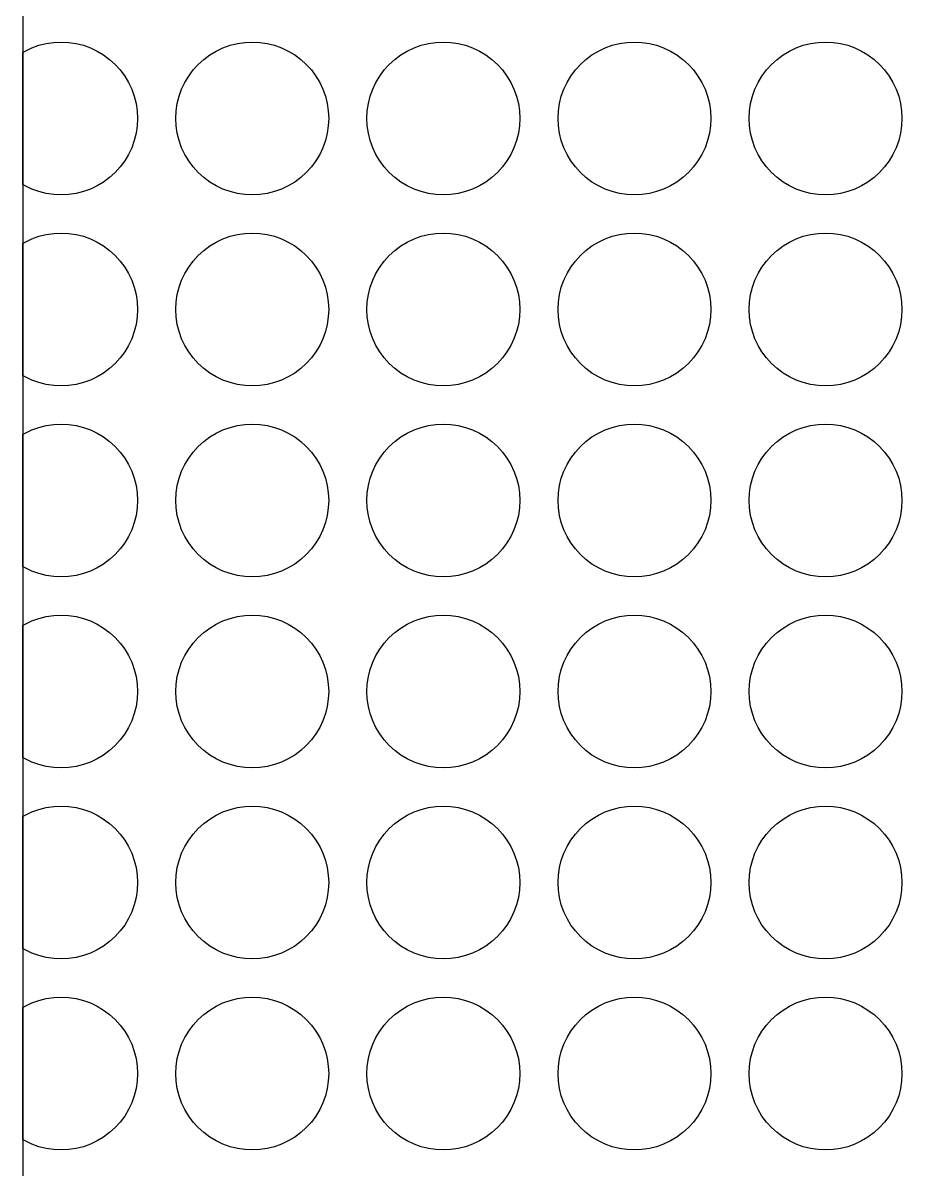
# Model space of a CAD drawing. Header units: millimetres. Extents: x 417.4 to 443.4, y -327.3 to -272.3.
# Drawn here: x 417.39 to 429.14, y -300.58 to -285.58 of the extents above; entities that cross this region are included whole.
import ezdxf

# ---------------------------------------------------------------- set-up
doc = ezdxf.new("R2010")
doc.units = ezdxf.units.MM
doc.layers.add('background', color=7, linetype='Continuous')
doc.layers.add('outline', color=3, linetype='Continuous')

msp = doc.modelspace()

# ---------------------------------------------------------------- linework, layer by layer
at = {"layer": 'background'}
for points in [[(417.387, -285.965), (417.415, -285.948), (417.504, -285.906), (417.596, -285.873), (417.692, -285.849), (417.789, -285.835), (417.887, -285.83), (417.985, -285.835), (418.082, -285.849), (418.177, -285.873), (418.269, -285.906), (418.358, -285.948), (418.442, -285.999), (418.521, -286.057), (418.594, -286.123), (418.66, -286.196), (418.718, -286.275), (418.769, -286.359), (418.811, -286.447), (418.844, -286.54), (418.868, -286.635), (418.882, -286.732), (418.887, -286.83), (418.882, -286.928), (418.868, -287.025), (418.844, -287.12), (418.811, -287.213), (418.769, -287.301), (418.718, -287.386), (418.66, -287.464), (418.594, -287.537), (418.521, -287.603), (418.442, -287.662), (418.358, -287.712), (418.269, -287.754), (418.177, -287.787), (418.082, -287.811), (417.985, -287.825), (417.887, -287.83), (417.789, -287.825), (417.692, -287.811), (417.596, -287.787), (417.504, -287.754), (417.415, -287.712), (417.387, -287.695)], [(421.387, -286.83), (421.382, -286.928), (421.368, -287.025), (421.344, -287.12), (421.311, -287.213), (421.269, -287.301), (421.218, -287.386), (421.16, -287.464), (421.094, -287.537), (421.021, -287.603), (420.942, -287.662), (420.858, -287.712), (420.769, -287.754), (420.677, -287.787), (420.582, -287.811), (420.485, -287.825), (420.387, -287.83), (420.289, -287.825), (420.192, -287.811), (420.096, -287.787), (420.004, -287.754), (419.915, -287.712), (419.831, -287.662), (419.752, -287.603), (419.68, -287.537), (419.614, -287.464), (419.555, -287.386), (419.505, -287.301), (419.463, -287.213), (419.43, -287.12), (419.406, -287.025), (419.392, -286.928), (419.387, -286.83), (419.392, -286.732), (419.406, -286.635), (419.43, -286.54), (419.463, -286.447), (419.505, -286.359), (419.555, -286.275), (419.614, -286.196), (419.68, -286.123), (419.752, -286.057), (419.831, -285.999), (419.915, -285.948), (420.004, -285.906), (420.096, -285.873), (420.192, -285.849), (420.289, -285.835), (420.387, -285.83), (420.485, -285.835), (420.582, -285.849), (420.677, -285.873), (420.769, -285.906), (420.858, -285.948), (420.942, -285.999), (421.021, -286.057), (421.094, -286.123), (421.16, -286.196), (421.218, -286.275), (421.269, -286.359), (421.311, -286.447), (421.344, -286.54), (421.368, -286.635), (421.382, -286.732)], [(423.887, -286.83), (423.882, -286.928), (423.868, -287.025), (423.844, -287.12), (423.811, -287.213), (423.769, -287.301), (423.718, -287.386), (423.66, -287.464), (423.594, -287.537), (423.521, -287.603), (423.442, -287.662), (423.358, -287.712), (423.269, -287.754), (423.177, -287.787), (423.082, -287.811), (422.985, -287.825), (422.887, -287.83), (422.789, -287.825), (422.692, -287.811), (422.596, -287.787), (422.504, -287.754), (422.415, -287.712), (422.331, -287.662), (422.252, -287.603), (422.18, -287.537), (422.114, -287.464), (422.055, -287.386), (422.005, -287.301), (421.963, -287.213), (421.93, -287.12), (421.906, -287.025), (421.892, -286.928), (421.887, -286.83), (421.892, -286.732), (421.906, -286.635), (421.93, -286.54), (421.963, -286.447), (422.005, -286.359), (422.055, -286.275), (422.114, -286.196), (422.18, -286.123), (422.252, -286.057), (422.331, -285.999), (422.415, -285.948), (422.504, -285.906), (422.596, -285.873), (422.692, -285.849), (422.789, -285.835), (422.887, -285.83), (422.985, -285.835), (423.082, -285.849), (423.177, -285.873), (423.269, -285.906), (423.358, -285.948), (423.442, -285.999), (423.521, -286.057), (423.594, -286.123), (423.66, -286.196), (423.718, -286.275), (423.769, -286.359), (423.811, -286.447), (423.844, -286.54), (423.868, -286.635), (423.882, -286.732)], [(426.387, -286.83), (426.382, -286.928), (426.368, -287.025), (426.344, -287.12), (426.311, -287.213), (426.269, -287.301), (426.218, -287.386), (426.16, -287.464), (426.094, -287.537), (426.021, -287.603), (425.942, -287.662), (425.858, -287.712), (425.769, -287.754), (425.677, -287.787), (425.582, -287.811), (425.485, -287.825), (425.387, -287.83), (425.289, -287.825), (425.192, -287.811), (425.096, -287.787), (425.004, -287.754), (424.915, -287.712), (424.831, -287.662), (424.752, -287.603), (424.68, -287.537), (424.614, -287.464), (424.555, -287.386), (424.505, -287.301), (424.463, -287.213), (424.43, -287.12), (424.406, -287.025), (424.392, -286.928), (424.387, -286.83), (424.392, -286.732), (424.406, -286.635), (424.43, -286.54), (424.463, -286.447), (424.505, -286.359), (424.555, -286.275), (424.614, -286.196), (424.68, -286.123), (424.752, -286.057), (424.831, -285.999), (424.915, -285.948), (425.004, -285.906), (425.096, -285.873), (425.192, -285.849), (425.289, -285.835), (425.387, -285.83), (425.485, -285.835), (425.582, -285.849), (425.677, -285.873), (425.769, -285.906), (425.858, -285.948), (425.942, -285.999), (426.021, -286.057), (426.094, -286.123), (426.16, -286.196), (426.218, -286.275), (426.269, -286.359), (426.311, -286.447), (426.344, -286.54), (426.368, -286.635), (426.382, -286.732)], [(428.887, -286.83), (428.882, -286.928), (428.868, -287.025), (428.844, -287.12), (428.811, -287.213), (428.769, -287.301), (428.718, -287.386), (428.66, -287.464), (428.594, -287.537), (428.521, -287.603), (428.442, -287.662), (428.358, -287.712), (428.269, -287.754), (428.177, -287.787), (428.082, -287.811), (427.985, -287.825), (427.887, -287.83), (427.789, -287.825), (427.692, -287.811), (427.596, -287.787), (427.504, -287.754), (427.415, -287.712), (427.331, -287.662), (427.252, -287.603), (427.18, -287.537), (427.114, -287.464), (427.055, -287.386), (427.005, -287.301), (426.963, -287.213), (426.93, -287.12), (426.906, -287.025), (426.892, -286.928), (426.887, -286.83), (426.892, -286.732), (426.906, -286.635), (426.93, -286.54), (426.963, -286.447), (427.005, -286.359), (427.055, -286.275), (427.114, -286.196), (427.18, -286.123), (427.252, -286.057), (427.331, -285.999), (427.415, -285.948), (427.504, -285.906), (427.596, -285.873), (427.692, -285.849), (427.789, -285.835), (427.887, -285.83), (427.985, -285.835), (428.082, -285.849), (428.177, -285.873), (428.269, -285.906), (428.358, -285.948), (428.442, -285.999), (428.521, -286.057), (428.594, -286.123), (428.66, -286.196), (428.718, -286.275), (428.769, -286.359), (428.811, -286.447), (428.844, -286.54), (428.868, -286.635), (428.882, -286.732)], [(417.387, -288.465), (417.415, -288.448), (417.504, -288.406), (417.596, -288.373), (417.692, -288.349), (417.789, -288.335), (417.887, -288.33), (417.985, -288.335), (418.082, -288.349), (418.177, -288.373), (418.269, -288.406), (418.358, -288.448), (418.442, -288.499), (418.521, -288.557), (418.594, -288.623), (418.66, -288.696), (418.718, -288.775), (418.769, -288.859), (418.811, -288.947), (418.844, -289.04), (418.868, -289.135), (418.882, -289.232), (418.887, -289.33), (418.882, -289.428), (418.868, -289.525), (418.844, -289.62), (418.811, -289.713), (418.769, -289.801), (418.718, -289.886), (418.66, -289.964), (418.594, -290.037), (418.521, -290.103), (418.442, -290.162), (418.358, -290.212), (418.269, -290.254), (418.177, -290.287), (418.082, -290.311), (417.985, -290.325), (417.887, -290.33), (417.789, -290.325), (417.692, -290.311), (417.596, -290.287), (417.504, -290.254), (417.415, -290.212), (417.387, -290.195)], [(421.387, -289.33), (421.382, -289.428), (421.368, -289.525), (421.344, -289.62), (421.311, -289.713), (421.269, -289.801), (421.218, -289.886), (421.16, -289.964), (421.094, -290.037), (421.021, -290.103), (420.942, -290.162), (420.858, -290.212), (420.769, -290.254), (420.677, -290.287), (420.582, -290.311), (420.485, -290.325), (420.387, -290.33), (420.289, -290.325), (420.192, -290.311), (420.096, -290.287), (420.004, -290.254), (419.915, -290.212), (419.831, -290.162), (419.752, -290.103), (419.68, -290.037), (419.614, -289.964), (419.555, -289.886), (419.505, -289.801), (419.463, -289.713), (419.43, -289.62), (419.406, -289.525), (419.392, -289.428), (419.387, -289.33), (419.392, -289.232), (419.406, -289.135), (419.43, -289.04), (419.463, -288.947), (419.505, -288.859), (419.555, -288.775), (419.614, -288.696), (419.68, -288.623), (419.752, -288.557), (419.831, -288.499), (419.915, -288.448), (420.004, -288.406), (420.096, -288.373), (420.192, -288.349), (420.289, -288.335), (420.387, -288.33), (420.485, -288.335), (420.582, -288.349), (420.677, -288.373), (420.769, -288.406), (420.858, -288.448), (420.942, -288.499), (421.021, -288.557), (421.094, -288.623), (421.16, -288.696), (421.218, -288.775), (421.269, -288.859), (421.311, -288.947), (421.344, -289.04), (421.368, -289.135), (421.382, -289.232)], [(423.887, -289.33), (423.882, -289.428), (423.868, -289.525), (423.844, -289.62), (423.811, -289.713), (423.769, -289.801), (423.718, -289.886), (423.66, -289.964), (423.594, -290.037), (423.521, -290.103), (423.442, -290.162), (423.358, -290.212), (423.269, -290.254), (423.177, -290.287), (423.082, -290.311), (422.985, -290.325), (422.887, -290.33), (422.789, -290.325), (422.692, -290.311), (422.596, -290.287), (422.504, -290.254), (422.415, -290.212), (422.331, -290.162), (422.252, -290.103), (422.18, -290.037), (422.114, -289.964), (422.055, -289.886), (422.005, -289.801), (421.963, -289.713), (421.93, -289.62), (421.906, -289.525), (421.892, -289.428), (421.887, -289.33), (421.892, -289.232), (421.906, -289.135), (421.93, -289.04), (421.963, -288.947), (422.005, -288.859), (422.055, -288.775), (422.114, -288.696), (422.18, -288.623), (422.252, -288.557), (422.331, -288.499), (422.415, -288.448), (422.504, -288.406), (422.596, -288.373), (422.692, -288.349), (422.789, -288.335), (422.887, -288.33), (422.985, -288.335), (423.082, -288.349), (423.177, -288.373), (423.269, -288.406), (423.358, -288.448), (423.442, -288.499), (423.521, -288.557), (423.594, -288.623), (423.66, -288.696), (423.718, -288.775), (423.769, -288.859), (423.811, -288.947), (423.844, -289.04), (423.868, -289.135), (423.882, -289.232)], [(426.387, -289.33), (426.382, -289.428), (426.368, -289.525), (426.344, -289.62), (426.311, -289.713), (426.269, -289.801), (426.218, -289.886), (426.16, -289.964), (426.094, -290.037), (426.021, -290.103), (425.942, -290.162), (425.858, -290.212), (425.769, -290.254), (425.677, -290.287), (425.582, -290.311), (425.485, -290.325), (425.387, -290.33), (425.289, -290.325), (425.192, -290.311), (425.096, -290.287), (425.004, -290.254), (424.915, -290.212), (424.831, -290.162), (424.752, -290.103), (424.68, -290.037), (424.614, -289.964), (424.555, -289.886), (424.505, -289.801), (424.463, -289.713), (424.43, -289.62), (424.406, -289.525), (424.392, -289.428), (424.387, -289.33), (424.392, -289.232), (424.406, -289.135), (424.43, -289.04), (424.463, -288.947), (424.505, -288.859), (424.555, -288.775), (424.614, -288.696), (424.68, -288.623), (424.752, -288.557), (424.831, -288.499), (424.915, -288.448), (425.004, -288.406), (425.096, -288.373), (425.192, -288.349), (425.289, -288.335), (425.387, -288.33), (425.485, -288.335), (425.582, -288.349), (425.677, -288.373), (425.769, -288.406), (425.858, -288.448), (425.942, -288.499), (426.021, -288.557), (426.094, -288.623), (426.16, -288.696), (426.218, -288.775), (426.269, -288.859), (426.311, -288.947), (426.344, -289.04), (426.368, -289.135), (426.382, -289.232)], [(428.887, -289.33), (428.882, -289.428), (428.868, -289.525), (428.844, -289.62), (428.811, -289.713), (428.769, -289.801), (428.718, -289.886), (428.66, -289.964), (428.594, -290.037), (428.521, -290.103), (428.442, -290.162), (428.358, -290.212), (428.269, -290.254), (428.177, -290.287), (428.082, -290.311), (427.985, -290.325), (427.887, -290.33), (427.789, -290.325), (427.692, -290.311), (427.596, -290.287), (427.504, -290.254), (427.415, -290.212), (427.331, -290.162), (427.252, -290.103), (427.18, -290.037), (427.114, -289.964), (427.055, -289.886), (427.005, -289.801), (426.963, -289.713), (426.93, -289.62), (426.906, -289.525), (426.892, -289.428), (426.887, -289.33), (426.892, -289.232), (426.906, -289.135), (426.93, -289.04), (426.963, -288.947), (427.005, -288.859), (427.055, -288.775), (427.114, -288.696), (427.18, -288.623), (427.252, -288.557), (427.331, -288.499), (427.415, -288.448), (427.504, -288.406), (427.596, -288.373), (427.692, -288.349), (427.789, -288.335), (427.887, -288.33), (427.985, -288.335), (428.082, -288.349), (428.177, -288.373), (428.269, -288.406), (428.358, -288.448), (428.442, -288.499), (428.521, -288.557), (428.594, -288.623), (428.66, -288.696), (428.718, -288.775), (428.769, -288.859), (428.811, -288.947), (428.844, -289.04), (428.868, -289.135), (428.882, -289.232)], [(417.387, -290.965), (417.415, -290.948), (417.504, -290.906), (417.596, -290.873), (417.692, -290.849), (417.789, -290.835), (417.887, -290.83), (417.985, -290.835), (418.082, -290.849), (418.177, -290.873), (418.269, -290.906), (418.358, -290.948), (418.442, -290.999), (418.521, -291.057), (418.594, -291.123), (418.66, -291.196), (418.718, -291.275), (418.769, -291.359), (418.811, -291.447), (418.844, -291.54), (418.868, -291.635), (418.882, -291.732), (418.887, -291.83), (418.882, -291.928), (418.868, -292.025), (418.844, -292.12), (418.811, -292.213), (418.769, -292.301), (418.718, -292.386), (418.66, -292.464), (418.594, -292.537), (418.521, -292.603), (418.442, -292.662), (418.358, -292.712), (418.269, -292.754), (418.177, -292.787), (418.082, -292.811), (417.985, -292.825), (417.887, -292.83), (417.789, -292.825), (417.692, -292.811), (417.596, -292.787), (417.504, -292.754), (417.415, -292.712), (417.387, -292.695)], [(421.387, -291.83), (421.382, -291.928), (421.368, -292.025), (421.344, -292.12), (421.311, -292.213), (421.269, -292.301), (421.218, -292.386), (421.16, -292.464), (421.094, -292.537), (421.021, -292.603), (420.942, -292.662), (420.858, -292.712), (420.769, -292.754), (420.677, -292.787), (420.582, -292.811), (420.485, -292.825), (420.387, -292.83), (420.289, -292.825), (420.192, -292.811), (420.096, -292.787), (420.004, -292.754), (419.915, -292.712), (419.831, -292.662), (419.752, -292.603), (419.68, -292.537), (419.614, -292.464), (419.555, -292.386), (419.505, -292.301), (419.463, -292.213), (419.43, -292.12), (419.406, -292.025), (419.392, -291.928), (419.387, -291.83), (419.392, -291.732), (419.406, -291.635), (419.43, -291.54), (419.463, -291.447), (419.505, -291.359), (419.555, -291.275), (419.614, -291.196), (419.68, -291.123), (419.752, -291.057), (419.831, -290.999), (419.915, -290.948), (420.004, -290.906), (420.096, -290.873), (420.192, -290.849), (420.289, -290.835), (420.387, -290.83), (420.485, -290.835), (420.582, -290.849), (420.677, -290.873), (420.769, -290.906), (420.858, -290.948), (420.942, -290.999), (421.021, -291.057), (421.094, -291.123), (421.16, -291.196), (421.218, -291.275), (421.269, -291.359), (421.311, -291.447), (421.344, -291.54), (421.368, -291.635), (421.382, -291.732)], [(423.887, -291.83), (423.882, -291.928), (423.868, -292.025), (423.844, -292.12), (423.811, -292.213), (423.769, -292.301), (423.718, -292.386), (423.66, -292.464), (423.594, -292.537), (423.521, -292.603), (423.442, -292.662), (423.358, -292.712), (423.269, -292.754), (423.177, -292.787), (423.082, -292.811), (422.985, -292.825), (422.887, -292.83), (422.789, -292.825), (422.692, -292.811), (422.596, -292.787), (422.504, -292.754), (422.415, -292.712), (422.331, -292.662), (422.252, -292.603), (422.18, -292.537), (422.114, -292.464), (422.055, -292.386), (422.005, -292.301), (421.963, -292.213), (421.93, -292.12), (421.906, -292.025), (421.892, -291.928), (421.887, -291.83), (421.892, -291.732), (421.906, -291.635), (421.93, -291.54), (421.963, -291.447), (422.005, -291.359), (422.055, -291.275), (422.114, -291.196), (422.18, -291.123), (422.252, -291.057), (422.331, -290.999), (422.415, -290.948), (422.504, -290.906), (422.596, -290.873), (422.692, -290.849), (422.789, -290.835), (422.887, -290.83), (422.985, -290.835), (423.082, -290.849), (423.177, -290.873), (423.269, -290.906), (423.358, -290.948), (423.442, -290.999), (423.521, -291.057), (423.594, -291.123), (423.66, -291.196), (423.718, -291.275), (423.769, -291.359), (423.811, -291.447), (423.844, -291.54), (423.868, -291.635), (423.882, -291.732)], [(426.387, -291.83), (426.382, -291.928), (426.368, -292.025), (426.344, -292.12), (426.311, -292.213), (426.269, -292.301), (426.218, -292.386), (426.16, -292.464), (426.094, -292.537), (426.021, -292.603), (425.942, -292.662), (425.858, -292.712), (425.769, -292.754), (425.677, -292.787), (425.582, -292.811), (425.485, -292.825), (425.387, -292.83), (425.289, -292.825), (425.192, -292.811), (425.096, -292.787), (425.004, -292.754), (424.915, -292.712), (424.831, -292.662), (424.752, -292.603), (424.68, -292.537), (424.614, -292.464), (424.555, -292.386), (424.505, -292.301), (424.463, -292.213), (424.43, -292.12), (424.406, -292.025), (424.392, -291.928), (424.387, -291.83), (424.392, -291.732), (424.406, -291.635), (424.43, -291.54), (424.463, -291.447), (424.505, -291.359), (424.555, -291.275), (424.614, -291.196), (424.68, -291.123), (424.752, -291.057), (424.831, -290.999), (424.915, -290.948), (425.004, -290.906), (425.096, -290.873), (425.192, -290.849), (425.289, -290.835), (425.387, -290.83), (425.485, -290.835), (425.582, -290.849), (425.677, -290.873), (425.769, -290.906), (425.858, -290.948), (425.942, -290.999), (426.021, -291.057), (426.094, -291.123), (426.16, -291.196), (426.218, -291.275), (426.269, -291.359), (426.311, -291.447), (426.344, -291.54), (426.368, -291.635), (426.382, -291.732)], [(428.887, -291.83), (428.882, -291.928), (428.868, -292.025), (428.844, -292.12), (428.811, -292.213), (428.769, -292.301), (428.718, -292.386), (428.66, -292.464), (428.594, -292.537), (428.521, -292.603), (428.442, -292.662), (428.358, -292.712), (428.269, -292.754), (428.177, -292.787), (428.082, -292.811), (427.985, -292.825), (427.887, -292.83), (427.789, -292.825), (427.692, -292.811), (427.596, -292.787), (427.504, -292.754), (427.415, -292.712), (427.331, -292.662), (427.252, -292.603), (427.18, -292.537), (427.114, -292.464), (427.055, -292.386), (427.005, -292.301), (426.963, -292.213), (426.93, -292.12), (426.906, -292.025), (426.892, -291.928), (426.887, -291.83), (426.892, -291.732), (426.906, -291.635), (426.93, -291.54), (426.963, -291.447), (427.005, -291.359), (427.055, -291.275), (427.114, -291.196), (427.18, -291.123), (427.252, -291.057), (427.331, -290.999), (427.415, -290.948), (427.504, -290.906), (427.596, -290.873), (427.692, -290.849), (427.789, -290.835), (427.887, -290.83), (427.985, -290.835), (428.082, -290.849), (428.177, -290.873), (428.269, -290.906), (428.358, -290.948), (428.442, -290.999), (428.521, -291.057), (428.594, -291.123), (428.66, -291.196), (428.718, -291.275), (428.769, -291.359), (428.811, -291.447), (428.844, -291.54), (428.868, -291.635), (428.882, -291.732)], [(417.387, -293.465), (417.415, -293.448), (417.504, -293.406), (417.596, -293.373), (417.692, -293.349), (417.789, -293.335), (417.887, -293.33), (417.985, -293.335), (418.082, -293.349), (418.177, -293.373), (418.269, -293.406), (418.358, -293.448), (418.442, -293.499), (418.521, -293.557), (418.594, -293.623), (418.66, -293.696), (418.718, -293.775), (418.769, -293.859), (418.811, -293.947), (418.844, -294.04), (418.868, -294.135), (418.882, -294.232), (418.887, -294.33), (418.882, -294.428), (418.868, -294.525), (418.844, -294.62), (418.811, -294.713), (418.769, -294.801), (418.718, -294.886), (418.66, -294.964), (418.594, -295.037), (418.521, -295.103), (418.442, -295.162), (418.358, -295.212), (418.269, -295.254), (418.177, -295.287), (418.082, -295.311), (417.985, -295.325), (417.887, -295.33), (417.789, -295.325), (417.692, -295.311), (417.596, -295.287), (417.504, -295.254), (417.415, -295.212), (417.387, -295.195)], [(421.387, -294.33), (421.382, -294.428), (421.368, -294.525), (421.344, -294.62), (421.311, -294.713), (421.269, -294.801), (421.218, -294.886), (421.16, -294.964), (421.094, -295.037), (421.021, -295.103), (420.942, -295.162), (420.858, -295.212), (420.769, -295.254), (420.677, -295.287), (420.582, -295.311), (420.485, -295.325), (420.387, -295.33), (420.289, -295.325), (420.192, -295.311), (420.096, -295.287), (420.004, -295.254), (419.915, -295.212), (419.831, -295.162), (419.752, -295.103), (419.68, -295.037), (419.614, -294.964), (419.555, -294.886), (419.505, -294.801), (419.463, -294.713), (419.43, -294.62), (419.406, -294.525), (419.392, -294.428), (419.387, -294.33), (419.392, -294.232), (419.406, -294.135), (419.43, -294.04), (419.463, -293.947), (419.505, -293.859), (419.555, -293.775), (419.614, -293.696), (419.68, -293.623), (419.752, -293.557), (419.831, -293.499), (419.915, -293.448), (420.004, -293.406), (420.096, -293.373), (420.192, -293.349), (420.289, -293.335), (420.387, -293.33), (420.485, -293.335), (420.582, -293.349), (420.677, -293.373), (420.769, -293.406), (420.858, -293.448), (420.942, -293.499), (421.021, -293.557), (421.094, -293.623), (421.16, -293.696), (421.218, -293.775), (421.269, -293.859), (421.311, -293.947), (421.344, -294.04), (421.368, -294.135), (421.382, -294.232)], [(423.887, -294.33), (423.882, -294.428), (423.868, -294.525), (423.844, -294.62), (423.811, -294.713), (423.769, -294.801), (423.718, -294.886), (423.66, -294.964), (423.594, -295.037), (423.521, -295.103), (423.442, -295.162), (423.358, -295.212), (423.269, -295.254), (423.177, -295.287), (423.082, -295.311), (422.985, -295.325), (422.887, -295.33), (422.789, -295.325), (422.692, -295.311), (422.596, -295.287), (422.504, -295.254), (422.415, -295.212), (422.331, -295.162), (422.252, -295.103), (422.18, -295.037), (422.114, -294.964), (422.055, -294.886), (422.005, -294.801), (421.963, -294.713), (421.93, -294.62), (421.906, -294.525), (421.892, -294.428), (421.887, -294.33), (421.892, -294.232), (421.906, -294.135), (421.93, -294.04), (421.963, -293.947), (422.005, -293.859), (422.055, -293.775), (422.114, -293.696), (422.18, -293.623), (422.252, -293.557), (422.331, -293.499), (422.415, -293.448), (422.504, -293.406), (422.596, -293.373), (422.692, -293.349), (422.789, -293.335), (422.887, -293.33), (422.985, -293.335), (423.082, -293.349), (423.177, -293.373), (423.269, -293.406), (423.358, -293.448), (423.442, -293.499), (423.521, -293.557), (423.594, -293.623), (423.66, -293.696), (423.718, -293.775), (423.769, -293.859), (423.811, -293.947), (423.844, -294.04), (423.868, -294.135), (423.882, -294.232)], [(426.387, -294.33), (426.382, -294.428), (426.368, -294.525), (426.344, -294.62), (426.311, -294.713), (426.269, -294.801), (426.218, -294.886), (426.16, -294.964), (426.094, -295.037), (426.021, -295.103), (425.942, -295.162), (425.858, -295.212), (425.769, -295.254), (425.677, -295.287), (425.582, -295.311), (425.485, -295.325), (425.387, -295.33), (425.289, -295.325), (425.192, -295.311), (425.096, -295.287), (425.004, -295.254), (424.915, -295.212), (424.831, -295.162), (424.752, -295.103), (424.68, -295.037), (424.614, -294.964), (424.555, -294.886), (424.505, -294.801), (424.463, -294.713), (424.43, -294.62), (424.406, -294.525), (424.392, -294.428), (424.387, -294.33), (424.392, -294.232), (424.406, -294.135), (424.43, -294.04), (424.463, -293.947), (424.505, -293.859), (424.555, -293.775), (424.614, -293.696), (424.68, -293.623), (424.752, -293.557), (424.831, -293.499), (424.915, -293.448), (425.004, -293.406), (425.096, -293.373), (425.192, -293.349), (425.289, -293.335), (425.387, -293.33), (425.485, -293.335), (425.582, -293.349), (425.677, -293.373), (425.769, -293.406), (425.858, -293.448), (425.942, -293.499), (426.021, -293.557), (426.094, -293.623), (426.16, -293.696), (426.218, -293.775), (426.269, -293.859), (426.311, -293.947), (426.344, -294.04), (426.368, -294.135), (426.382, -294.232)], [(428.887, -294.33), (428.882, -294.428), (428.868, -294.525), (428.844, -294.62), (428.811, -294.713), (428.769, -294.801), (428.718, -294.886), (428.66, -294.964), (428.594, -295.037), (428.521, -295.103), (428.442, -295.162), (428.358, -295.212), (428.269, -295.254), (428.177, -295.287), (428.082, -295.311), (427.985, -295.325), (427.887, -295.33), (427.789, -295.325), (427.692, -295.311), (427.596, -295.287), (427.504, -295.254), (427.415, -295.212), (427.331, -295.162), (427.252, -295.103), (427.18, -295.037), (427.114, -294.964), (427.055, -294.886), (427.005, -294.801), (426.963, -294.713), (426.93, -294.62), (426.906, -294.525), (426.892, -294.428), (426.887, -294.33), (426.892, -294.232), (426.906, -294.135), (426.93, -294.04), (426.963, -293.947), (427.005, -293.859), (427.055, -293.775), (427.114, -293.696), (427.18, -293.623), (427.252, -293.557), (427.331, -293.499), (427.415, -293.448), (427.504, -293.406), (427.596, -293.373), (427.692, -293.349), (427.789, -293.335), (427.887, -293.33), (427.985, -293.335), (428.082, -293.349), (428.177, -293.373), (428.269, -293.406), (428.358, -293.448), (428.442, -293.499), (428.521, -293.557), (428.594, -293.623), (428.66, -293.696), (428.718, -293.775), (428.769, -293.859), (428.811, -293.947), (428.844, -294.04), (428.868, -294.135), (428.882, -294.232)], [(417.387, -295.965), (417.415, -295.948), (417.504, -295.906), (417.596, -295.873), (417.692, -295.849), (417.789, -295.835), (417.887, -295.83), (417.985, -295.835), (418.082, -295.849), (418.177, -295.873), (418.269, -295.906), (418.358, -295.948), (418.442, -295.999), (418.521, -296.057), (418.594, -296.123), (418.66, -296.196), (418.718, -296.275), (418.769, -296.359), (418.811, -296.447), (418.844, -296.54), (418.868, -296.635), (418.882, -296.732), (418.887, -296.83), (418.882, -296.928), (418.868, -297.025), (418.844, -297.12), (418.811, -297.213), (418.769, -297.301), (418.718, -297.386), (418.66, -297.464), (418.594, -297.537), (418.521, -297.603), (418.442, -297.662), (418.358, -297.712), (418.269, -297.754), (418.177, -297.787), (418.082, -297.811), (417.985, -297.825), (417.887, -297.83), (417.789, -297.825), (417.692, -297.811), (417.596, -297.787), (417.504, -297.754), (417.415, -297.712), (417.387, -297.695)], [(421.387, -296.83), (421.382, -296.928), (421.368, -297.025), (421.344, -297.12), (421.311, -297.213), (421.269, -297.301), (421.218, -297.386), (421.16, -297.464), (421.094, -297.537), (421.021, -297.603), (420.942, -297.662), (420.858, -297.712), (420.769, -297.754), (420.677, -297.787), (420.582, -297.811), (420.485, -297.825), (420.387, -297.83), (420.289, -297.825), (420.192, -297.811), (420.096, -297.787), (420.004, -297.754), (419.915, -297.712), (419.831, -297.662), (419.752, -297.603), (419.68, -297.537), (419.614, -297.464), (419.555, -297.386), (419.505, -297.301), (419.463, -297.213), (419.43, -297.12), (419.406, -297.025), (419.392, -296.928), (419.387, -296.83), (419.392, -296.732), (419.406, -296.635), (419.43, -296.54), (419.463, -296.447), (419.505, -296.359), (419.555, -296.275), (419.614, -296.196), (419.68, -296.123), (419.752, -296.057), (419.831, -295.999), (419.915, -295.948), (420.004, -295.906), (420.096, -295.873), (420.192, -295.849), (420.289, -295.835), (420.387, -295.83), (420.485, -295.835), (420.582, -295.849), (420.677, -295.873), (420.769, -295.906), (420.858, -295.948), (420.942, -295.999), (421.021, -296.057), (421.094, -296.123), (421.16, -296.196), (421.218, -296.275), (421.269, -296.359), (421.311, -296.447), (421.344, -296.54), (421.368, -296.635), (421.382, -296.732)], [(423.887, -296.83), (423.882, -296.928), (423.868, -297.025), (423.844, -297.12), (423.811, -297.213), (423.769, -297.301), (423.718, -297.386), (423.66, -297.464), (423.594, -297.537), (423.521, -297.603), (423.442, -297.662), (423.358, -297.712), (423.269, -297.754), (423.177, -297.787), (423.082, -297.811), (422.985, -297.825), (422.887, -297.83), (422.789, -297.825), (422.692, -297.811), (422.596, -297.787), (422.504, -297.754), (422.415, -297.712), (422.331, -297.662), (422.252, -297.603), (422.18, -297.537), (422.114, -297.464), (422.055, -297.386), (422.005, -297.301), (421.963, -297.213), (421.93, -297.12), (421.906, -297.025), (421.892, -296.928), (421.887, -296.83), (421.892, -296.732), (421.906, -296.635), (421.93, -296.54), (421.963, -296.447), (422.005, -296.359), (422.055, -296.275), (422.114, -296.196), (422.18, -296.123), (422.252, -296.057), (422.331, -295.999), (422.415, -295.948), (422.504, -295.906), (422.596, -295.873), (422.692, -295.849), (422.789, -295.835), (422.887, -295.83), (422.985, -295.835), (423.082, -295.849), (423.177, -295.873), (423.269, -295.906), (423.358, -295.948), (423.442, -295.999), (423.521, -296.057), (423.594, -296.123), (423.66, -296.196), (423.718, -296.275), (423.769, -296.359), (423.811, -296.447), (423.844, -296.54), (423.868, -296.635), (423.882, -296.732)], [(426.387, -296.83), (426.382, -296.928), (426.368, -297.025), (426.344, -297.12), (426.311, -297.213), (426.269, -297.301), (426.218, -297.386), (426.16, -297.464), (426.094, -297.537), (426.021, -297.603), (425.942, -297.662), (425.858, -297.712), (425.769, -297.754), (425.677, -297.787), (425.582, -297.811), (425.485, -297.825), (425.387, -297.83), (425.289, -297.825), (425.192, -297.811), (425.096, -297.787), (425.004, -297.754), (424.915, -297.712), (424.831, -297.662), (424.752, -297.603), (424.68, -297.537), (424.614, -297.464), (424.555, -297.386), (424.505, -297.301), (424.463, -297.213), (424.43, -297.12), (424.406, -297.025), (424.392, -296.928), (424.387, -296.83), (424.392, -296.732), (424.406, -296.635), (424.43, -296.54), (424.463, -296.447), (424.505, -296.359), (424.555, -296.275), (424.614, -296.196), (424.68, -296.123), (424.752, -296.057), (424.831, -295.999), (424.915, -295.948), (425.004, -295.906), (425.096, -295.873), (425.192, -295.849), (425.289, -295.835), (425.387, -295.83), (425.485, -295.835), (425.582, -295.849), (425.677, -295.873), (425.769, -295.906), (425.858, -295.948), (425.942, -295.999), (426.021, -296.057), (426.094, -296.123), (426.16, -296.196), (426.218, -296.275), (426.269, -296.359), (426.311, -296.447), (426.344, -296.54), (426.368, -296.635), (426.382, -296.732)], [(428.887, -296.83), (428.882, -296.928), (428.868, -297.025), (428.844, -297.12), (428.811, -297.213), (428.769, -297.301), (428.718, -297.386), (428.66, -297.464), (428.594, -297.537), (428.521, -297.603), (428.442, -297.662), (428.358, -297.712), (428.269, -297.754), (428.177, -297.787), (428.082, -297.811), (427.985, -297.825), (427.887, -297.83), (427.789, -297.825), (427.692, -297.811), (427.596, -297.787), (427.504, -297.754), (427.415, -297.712), (427.331, -297.662), (427.252, -297.603), (427.18, -297.537), (427.114, -297.464), (427.055, -297.386), (427.005, -297.301), (426.963, -297.213), (426.93, -297.12), (426.906, -297.025), (426.892, -296.928), (426.887, -296.83), (426.892, -296.732), (426.906, -296.635), (426.93, -296.54), (426.963, -296.447), (427.005, -296.359), (427.055, -296.275), (427.114, -296.196), (427.18, -296.123), (427.252, -296.057), (427.331, -295.999), (427.415, -295.948), (427.504, -295.906), (427.596, -295.873), (427.692, -295.849), (427.789, -295.835), (427.887, -295.83), (427.985, -295.835), (428.082, -295.849), (428.177, -295.873), (428.269, -295.906), (428.358, -295.948), (428.442, -295.999), (428.521, -296.057), (428.594, -296.123), (428.66, -296.196), (428.718, -296.275), (428.769, -296.359), (428.811, -296.447), (428.844, -296.54), (428.868, -296.635), (428.882, -296.732)], [(417.387, -298.465), (417.415, -298.448), (417.504, -298.406), (417.596, -298.373), (417.692, -298.349), (417.789, -298.335), (417.887, -298.33), (417.985, -298.335), (418.082, -298.349), (418.177, -298.373), (418.269, -298.406), (418.358, -298.448), (418.442, -298.499), (418.521, -298.557), (418.594, -298.623), (418.66, -298.696), (418.718, -298.775), (418.769, -298.859), (418.811, -298.947), (418.844, -299.04), (418.868, -299.135), (418.882, -299.232), (418.887, -299.33), (418.882, -299.428), (418.868, -299.525), (418.844, -299.62), (418.811, -299.713), (418.769, -299.801), (418.718, -299.886), (418.66, -299.964), (418.594, -300.037), (418.521, -300.103), (418.442, -300.162), (418.358, -300.212), (418.269, -300.254), (418.177, -300.287), (418.082, -300.311), (417.985, -300.325), (417.887, -300.33), (417.789, -300.325), (417.692, -300.311), (417.596, -300.287), (417.504, -300.254), (417.415, -300.212), (417.387, -300.195)], [(421.387, -299.33), (421.382, -299.428), (421.368, -299.525), (421.344, -299.62), (421.311, -299.713), (421.269, -299.801), (421.218, -299.886), (421.16, -299.964), (421.094, -300.037), (421.021, -300.103), (420.942, -300.162), (420.858, -300.212), (420.769, -300.254), (420.677, -300.287), (420.582, -300.311), (420.485, -300.325), (420.387, -300.33), (420.289, -300.325), (420.192, -300.311), (420.096, -300.287), (420.004, -300.254), (419.915, -300.212), (419.831, -300.162), (419.752, -300.103), (419.68, -300.037), (419.614, -299.964), (419.555, -299.886), (419.505, -299.801), (419.463, -299.713), (419.43, -299.62), (419.406, -299.525), (419.392, -299.428), (419.387, -299.33), (419.392, -299.232), (419.406, -299.135), (419.43, -299.04), (419.463, -298.947), (419.505, -298.859), (419.555, -298.775), (419.614, -298.696), (419.68, -298.623), (419.752, -298.557), (419.831, -298.499), (419.915, -298.448), (420.004, -298.406), (420.096, -298.373), (420.192, -298.349), (420.289, -298.335), (420.387, -298.33), (420.485, -298.335), (420.582, -298.349), (420.677, -298.373), (420.769, -298.406), (420.858, -298.448), (420.942, -298.499), (421.021, -298.557), (421.094, -298.623), (421.16, -298.696), (421.218, -298.775), (421.269, -298.859), (421.311, -298.947), (421.344, -299.04), (421.368, -299.135), (421.382, -299.232)], [(423.887, -299.33), (423.882, -299.428), (423.868, -299.525), (423.844, -299.62), (423.811, -299.713), (423.769, -299.801), (423.718, -299.886), (423.66, -299.964), (423.594, -300.037), (423.521, -300.103), (423.442, -300.162), (423.358, -300.212), (423.269, -300.254), (423.177, -300.287), (423.082, -300.311), (422.985, -300.325), (422.887, -300.33), (422.789, -300.325), (422.692, -300.311), (422.596, -300.287), (422.504, -300.254), (422.415, -300.212), (422.331, -300.162), (422.252, -300.103), (422.18, -300.037), (422.114, -299.964), (422.055, -299.886), (422.005, -299.801), (421.963, -299.713), (421.93, -299.62), (421.906, -299.525), (421.892, -299.428), (421.887, -299.33), (421.892, -299.232), (421.906, -299.135), (421.93, -299.04), (421.963, -298.947), (422.005, -298.859), (422.055, -298.775), (422.114, -298.696), (422.18, -298.623), (422.252, -298.557), (422.331, -298.499), (422.415, -298.448), (422.504, -298.406), (422.596, -298.373), (422.692, -298.349), (422.789, -298.335), (422.887, -298.33), (422.985, -298.335), (423.082, -298.349), (423.177, -298.373), (423.269, -298.406), (423.358, -298.448), (423.442, -298.499), (423.521, -298.557), (423.594, -298.623), (423.66, -298.696), (423.718, -298.775), (423.769, -298.859), (423.811, -298.947), (423.844, -299.04), (423.868, -299.135), (423.882, -299.232)], [(426.387, -299.33), (426.382, -299.428), (426.368, -299.525), (426.344, -299.62), (426.311, -299.713), (426.269, -299.801), (426.218, -299.886), (426.16, -299.964), (426.094, -300.037), (426.021, -300.103), (425.942, -300.162), (425.858, -300.212), (425.769, -300.254), (425.677, -300.287), (425.582, -300.311), (425.485, -300.325), (425.387, -300.33), (425.289, -300.325), (425.192, -300.311), (425.096, -300.287), (425.004, -300.254), (424.915, -300.212), (424.831, -300.162), (424.752, -300.103), (424.68, -300.037), (424.614, -299.964), (424.555, -299.886), (424.505, -299.801), (424.463, -299.713), (424.43, -299.62), (424.406, -299.525), (424.392, -299.428), (424.387, -299.33), (424.392, -299.232), (424.406, -299.135), (424.43, -299.04), (424.463, -298.947), (424.505, -298.859), (424.555, -298.775), (424.614, -298.696), (424.68, -298.623), (424.752, -298.557), (424.831, -298.499), (424.915, -298.448), (425.004, -298.406), (425.096, -298.373), (425.192, -298.349), (425.289, -298.335), (425.387, -298.33), (425.485, -298.335), (425.582, -298.349), (425.677, -298.373), (425.769, -298.406), (425.858, -298.448), (425.942, -298.499), (426.021, -298.557), (426.094, -298.623), (426.16, -298.696), (426.218, -298.775), (426.269, -298.859), (426.311, -298.947), (426.344, -299.04), (426.368, -299.135), (426.382, -299.232)], [(428.887, -299.33), (428.882, -299.428), (428.868, -299.525), (428.844, -299.62), (428.811, -299.713), (428.769, -299.801), (428.718, -299.886), (428.66, -299.964), (428.594, -300.037), (428.521, -300.103), (428.442, -300.162), (428.358, -300.212), (428.269, -300.254), (428.177, -300.287), (428.082, -300.311), (427.985, -300.325), (427.887, -300.33), (427.789, -300.325), (427.692, -300.311), (427.596, -300.287), (427.504, -300.254), (427.415, -300.212), (427.331, -300.162), (427.252, -300.103), (427.18, -300.037), (427.114, -299.964), (427.055, -299.886), (427.005, -299.801), (426.963, -299.713), (426.93, -299.62), (426.906, -299.525), (426.892, -299.428), (426.887, -299.33), (426.892, -299.232), (426.906, -299.135), (426.93, -299.04), (426.963, -298.947), (427.005, -298.859), (427.055, -298.775), (427.114, -298.696), (427.18, -298.623), (427.252, -298.557), (427.331, -298.499), (427.415, -298.448), (427.504, -298.406), (427.596, -298.373), (427.692, -298.349), (427.789, -298.335), (427.887, -298.33), (427.985, -298.335), (428.082, -298.349), (428.177, -298.373), (428.269, -298.406), (428.358, -298.448), (428.442, -298.499), (428.521, -298.557), (428.594, -298.623), (428.66, -298.696), (428.718, -298.775), (428.769, -298.859), (428.811, -298.947), (428.844, -299.04), (428.868, -299.135), (428.882, -299.232)]]:
    msp.add_lwpolyline(points, close=True, dxfattribs=at)
at = {"layer": 'outline'}
msp.add_lwpolyline([(417.387, -327.33), (443.387, -327.33), (443.387, -272.33), (417.387, -272.33), (417.387, -327.33)], close=True, dxfattribs=at)

doc.saveas('drawing.dxf')
